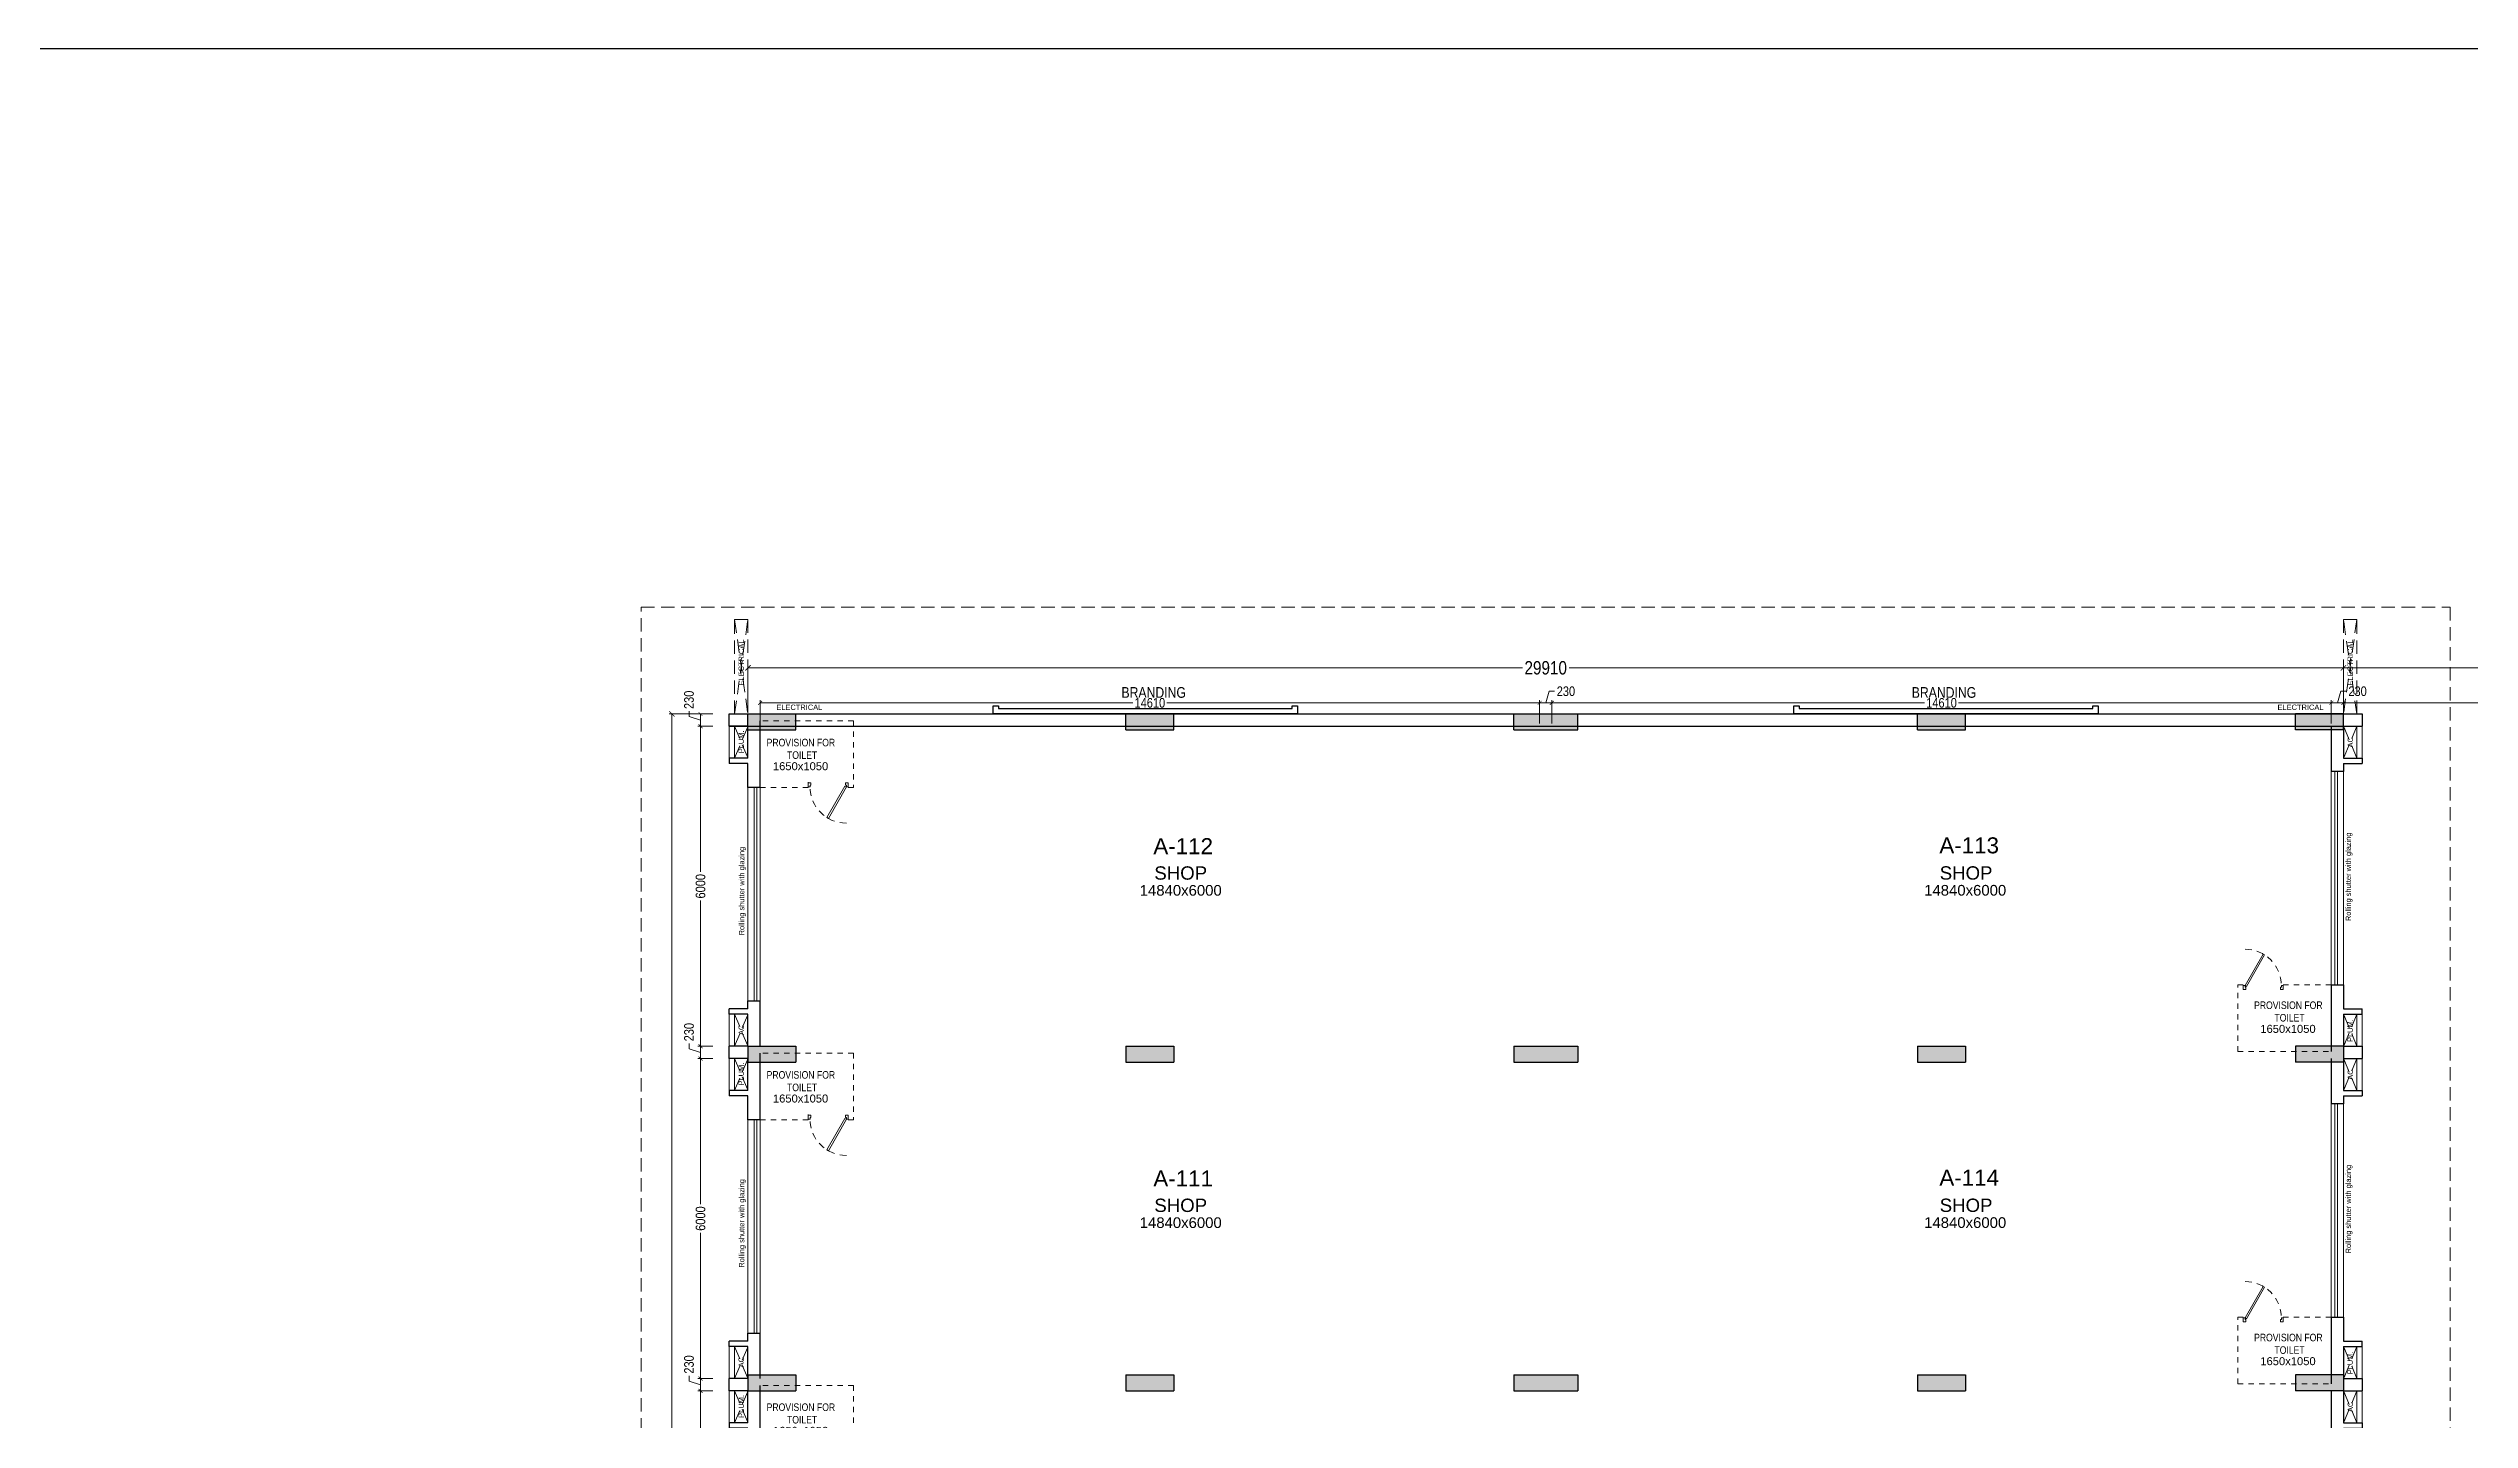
# Model space of a CAD drawing. Header units: metres. Extents: x 9819 to 10514, y 4405 to 4599.
# Drawn here: x 10059.34 to 10104.73, y 4573.49 to 4599.19 of the extents above; entities that cross this region are included whole.
import ezdxf
from ezdxf.enums import TextEntityAlignment as Align

# ---------------------------------------------------------------- set-up
doc = ezdxf.new("R2010")
doc.units = ezdxf.units.M
doc.header["$MEASUREMENT"] = 0
doc.header["$PDMODE"] = 35
doc.header["$PDSIZE"] = 0.3
doc.linetypes.add('DASHED2', pattern=[0.375, 0.25, -0.125])
doc.linetypes.add('HIDDEN', pattern=[0.375, 0.25, -0.125])
for name, color, linetype in [('A_COL. NO', 4, 'Continuous'), ('A_SIGNAGE', 171, 'Continuous'), ('STRU. COL.', 1, 'Continuous')]:
    doc.layers.add(name, color=color, linetype=linetype)
for name, color, linetype, lineweight in [('A_DOOR-WIN', 23, 'Continuous', 9), ('A_DOTTED', 8, 'HIDDEN', 0), ('A_ELEC DOTTED', 31, 'DASHED2', 5), ('A_EXT DIM', 7, 'Continuous', 5), ('A_LEDGE', 252, 'Continuous', 15), ('A_MISC', 8, 'Continuous', 20), ('A_SHOP NO.', 113, 'Continuous', 5), ('A_SILL 0.09', 9, 'Continuous', 9), ('A_TEXT', 7, 'Continuous', 5), ('A_WALL', 7, 'Continuous', 30), ('A_Wall Hatch', 8, 'Continuous', 5), ('Doorline', 251, 'DASHED2', 13)]:
    doc.layers.add(name, color=color, linetype=linetype, lineweight=lineweight)
doc.layers.get('A_COL. NO').off()
doc.styles.add('A', font='ARIALN.TTF')
doc.styles.get("Standard").update_dxf_attribs({"font": 'arial.ttf'})
doc.dimstyles.new('DIM IN MM', dxfattribs={"dimtxt": 0.18, "dimasz": 0.075, "dimexe": 0.05, "dimexo": 0.05, "dimgap": 0.05, "dimtad": 0, "dimdec": 0, "dimlfac": 1000, "dimzin": 3, "dimdsep": 46, "dimtxsty": 'A', "dimblk1": 'ARCHTICK', "dimblk2": 'ARCHTICK', "dimsah": 1, "dimcen": 0, "dimclrd": 256, "dimclre": 256, "dimclrt": 256, "dimadec": 0, "dimazin": 0, "dimtfac": 1, "dimtdec": 0, "dimtofl": 0, "dimtmove": 1, "dimatfit": 3, "dimfxl": 1, "dimtolj": 1, "dimtzin": 0, "dimlwd": -1, "dimlwe": -1, "dimarcsym": 0})
doc.dimstyles.new('DIM IN MM LARGE', dxfattribs={"dimtxt": 0.25, "dimasz": 0.1, "dimexe": 0.05, "dimexo": 0.05, "dimgap": 0.05, "dimtad": 0, "dimdec": 0, "dimlfac": 1000, "dimzin": 3, "dimdsep": 46, "dimtxsty": 'A', "dimblk1": 'ARCHTICK', "dimblk2": 'ARCHTICK', "dimsah": 1, "dimcen": 0, "dimclrd": 256, "dimclre": 256, "dimclrt": 256, "dimadec": 0, "dimazin": 0, "dimtfac": 1, "dimtdec": 0, "dimtofl": 0, "dimtmove": 2, "dimatfit": 3, "dimfxl": 1, "dimtolj": 1, "dimtzin": 0, "dimlwd": -1, "dimlwe": -1, "dimarcsym": 0})

# ---------------------------------------------------------------- blocks, each defined once
blk = doc.blocks.new('D 750')
at = {"layer": 'A_DOOR-WIN'}
for points in [[(-0.372, 0.665), (-0.035, 0.075), (-0.063, 0.059), (-0.4, 0.649)], [(-0.75, 0.075), (-0.75, 0), (-0.7, 0), (-0.7, 0.043), (-0.715, 0.043), (-0.715, 0.075)], [(0, 0.075), (0, 0), (-0.05, 0), (-0.05, 0.043), (-0.035, 0.043), (-0.035, 0.075)]]:
    blk.add_lwpolyline(points, close=True, dxfattribs=at)
at = {"layer": 'Doorline', "ltscale": 0.5}
blk.add_arc((-0.035, 0.075), 0.68, 90, 180, dxfattribs=at)
blk = doc.blocks.new('Typical shops 1st')
at = {"layer": 'A_DOOR-WIN'}
for p, q in [((30.095, -1.08), (30.095, -5.08)), ((30.145, -1.08), (30.145, -5.08)), ((0.465, -5.38), (0.465, -1.38)), ((0.515, -5.38), (0.515, -1.38))]:
    blk.add_line(p, q, dxfattribs=at)
at = {"layer": 'A_DOTTED'}
for p, q in [((0.1, -0.83), (0.35, -0.23)), ((0.1, -0.23), (0.35, -0.83)), ((30.51, -0.23), (30.26, -0.83)), ((30.51, -0.83), (30.26, -0.23)), ((0.1, -6.23), (0.35, -5.63)), ((0.1, -5.63), (0.35, -6.23)), ((30.51, -5.63), (30.26, -6.23)), ((30.51, -6.23), (30.26, -5.63))]:
    blk.add_line(p, q, dxfattribs=at)
at = {"layer": 'A_LEDGE'}
for p, q in [((0, -0.83), (0, -0.23)), ((0.1, -0.83), (0.1, -0.23)), ((30.51, -0.83), (30.51, -0.23)), ((30.61, -0.83), (30.61, -0.23)), ((0, -5.63), (0, -6.23)), ((0.1, -5.63), (0.1, -6.23)), ((30.51, -5.63), (30.51, -6.23)), ((30.61, -5.63), (30.61, -6.23))]:
    blk.add_line(p, q, dxfattribs=at)
at = {"layer": 'A_MISC', "linetype": 'DASHED2', "ltscale": 0.23}
for p, q in [((2.33, -0.13), (0.58, -0.13)), ((2.33, -0.13), (2.33, -1.38)), ((1.48, -1.38), (0.58, -1.38)), ((28.28, -6.33), (28.28, -5.08)), ((29.13, -5.08), (30.03, -5.08)), ((28.28, -6.33), (30.03, -6.33))]:
    blk.add_line(p, q, dxfattribs=at)
at = {"layer": 'A_MISC'}
for p, q in [((1.48, -1.28), (1.48, -1.38)), ((2.33, -1.38), (2.23, -1.38)), ((28.28, -5.08), (28.38, -5.08))]:
    blk.add_line(p, q, dxfattribs=at)
at = {"layer": 'A_SILL 0.09'}
for p, q in [((30.03, -5.08), (30.03, -1.08)), ((30.26, -1.08), (30.26, -5.08)), ((0.35, -5.38), (0.35, -1.38)), ((0.58, -1.38), (0.58, -5.38))]:
    blk.add_line(p, q, dxfattribs=at)
at = {"layer": 'A_WALL'}
for p, q in [((0, -0.23), (0, 0)), ((30.61, 0), (30.61, -0.23)), ((0.35, -0.23), (0, -0.23)), ((0.35, -0.83), (0.35, -0.23)), ((0.58, -1.38), (0.58, -0.13)), ((30.03, -0.23), (30.03, -1.08)), ((30.26, -0.23), (30.61, -0.23)), ((30.26, -0.23), (30.26, -0.83)), ((0.35, -0.83), (0, -0.83)), ((0, -0.83), (0, -0.93)), ((30.26, -0.83), (30.61, -0.83)), ((30.61, -0.83), (30.61, -0.93)), ((0.35, -0.93), (0, -0.93)), ((0.35, -1.38), (0.35, -0.93)), ((30.26, -1.08), (30.03, -1.08)), ((30.26, -0.93), (30.61, -0.93)), ((30.26, -0.93), (30.26, -1.08)), ((0.58, -1.38), (0.35, -1.38)), ((0.35, -5.53), (0.35, -5.38)), ((0.35, -5.38), (0.58, -5.38)), ((0.58, -6.23), (0.58, -5.38)), ((30.03, -5.08), (30.03, -6.33)), ((30.03, -5.08), (30.26, -5.08)), ((30.26, -5.08), (30.26, -5.53)), ((0.35, -5.53), (0, -5.53)), ((0, -5.63), (0, -5.53)), ((0.35, -5.63), (0, -5.63)), ((0.35, -6.23), (0.35, -5.63)), ((30.26, -5.53), (30.61, -5.53)), ((30.26, -5.63), (30.26, -6.23)), ((30.26, -5.63), (30.61, -5.63)), ((30.61, -5.63), (30.61, -5.53)), ((0.35, -6.23), (0, -6.23)), ((30.26, -6.23), (30.61, -6.23))]:
    blk.add_line(p, q, dxfattribs=at)
at = {"layer": 'A_MISC', "xscale": -1, "rotation": 180}
blk.add_blockref('D 750', (2.23, -1.293), dxfattribs=at)
at = {"layer": 'A_MISC', "xscale": -1}
blk.add_blockref('D 750', (28.38, -5.167), dxfattribs=at)
at = {"char_height": 0.1411, "width": 1.97366, "attachment_point": 1, "style": 'A'}
for insert in [(0.356, -0.466), (28.239, -5.39)]:
    blk.add_mtext('\\pxqc;PROVISION FOR\\P TOILET ', dxfattribs=dict(at, insert=insert))
at = {"layer": 'A_TEXT'}
for s, p in [('PLUM.', (0.274, -0.523)), ('AC', (30.436, -0.531)), ('Rolling shutter with glazing', (30.399, -3.053)), ('Rolling shutter with glazing', (0.282, -3.321)), ('AC', (0.274, -5.923)), ('PLUM.', (30.434, -5.936))]:
    blk.add_text(s, height=0.1, rotation=90, dxfattribs=at).set_placement(p, align=Align.CENTER)
for s, height, p in [('1650x1050', 0.15, (1.337, -1.055)), ('SHOP', 0.25, (8.463, -3.107)), ('SHOP', 0.25, (23.185, -3.106)), ('14840x6000', 0.2, (8.463, -3.407)), ('14840x6000', 0.2, (23.168, -3.406)), ('1650x1050', 0.15, (29.219, -5.979))]:
    blk.add_text(s, height=height, dxfattribs=at).set_placement(p, align=Align.CENTER)
blk = doc.blocks.new('_ARCHTICK')
at = {"color": 0, "linetype": 'ByBlock', "const_width": 0.15}
blk.add_lwpolyline([(-0.5, -0.5), (0.5, 0.5)], dxfattribs=at)
blk = doc.blocks.new('*D560')
at = {"layer": 'A_EXT DIM', "transparency": 16777216}
for p, q in [((10071.35, 4586.665), (10071.35, 4586.765)), ((10071.566, 4586.599), (10071.35, 4586.665)), ((10071.797, 4586.714), (10071.516, 4586.714)), ((10071.566, 4586.484), (10071.566, 4586.714)), ((10071.797, 4586.484), (10071.516, 4586.484))]:
    blk.add_line(p, q, dxfattribs=at)
at = {"layer": 'Defpoints', "color": 0, "transparency": 16777216}
for p in [(10071.566, 4586.714), (10071.847, 4586.714), (10071.847, 4586.484)]:
    blk.add_point(p, dxfattribs=at)
at = {"layer": 'A_EXT DIM', "transparency": 16777216, "xscale": 0.075, "yscale": 0.075, "zscale": 0.075}
for p, rotation in [((10071.566, 4586.714), 90), ((10071.566, 4586.484), 270)]:
    blk.add_blockref('_ARCHTICK', p, dxfattribs=dict(at, rotation=rotation))
at = {"layer": 'A_EXT DIM', "transparency": 16777216, "insert": (10071.35, 4586.979), "char_height": 0.18, "attachment_point": 5, "rotation": 90, "style": 'A'}
blk.add_mtext('\\A1;230', dxfattribs=at)
blk = doc.blocks.new('*D561')
at = {"layer": 'A_EXT DIM', "transparency": 16777216}
for p, q in [((10071.797, 4586.484), (10071.516, 4586.484)), ((10071.566, 4586.484), (10071.566, 4583.755)), ((10071.566, 4580.484), (10071.566, 4583.214)), ((10071.797, 4580.484), (10071.516, 4580.484))]:
    blk.add_line(p, q, dxfattribs=at)
at = {"layer": 'Defpoints', "color": 0, "transparency": 16777216}
for p in [(10071.847, 4586.484), (10071.566, 4580.484), (10071.847, 4580.484)]:
    blk.add_point(p, dxfattribs=at)
at = {"layer": 'A_EXT DIM', "transparency": 16777216, "xscale": 0.075, "yscale": 0.075, "zscale": 0.075}
for p, rotation in [((10071.566, 4586.484), 90), ((10071.566, 4580.484), 270)]:
    blk.add_blockref('_ARCHTICK', p, dxfattribs=dict(at, rotation=rotation))
at = {"layer": 'A_EXT DIM', "transparency": 16777216, "insert": (10071.566, 4583.484), "char_height": 0.18, "attachment_point": 5, "rotation": 90, "style": 'A'}
blk.add_mtext('\\A1;6000', dxfattribs=at)
blk = doc.blocks.new('*D562')
at = {"layer": 'A_EXT DIM', "transparency": 16777216}
for p, q in [((10071.35, 4580.435), (10071.35, 4580.535)), ((10071.566, 4580.369), (10071.35, 4580.435)), ((10071.797, 4580.484), (10071.516, 4580.484)), ((10071.566, 4580.484), (10071.566, 4580.254)), ((10071.797, 4580.254), (10071.516, 4580.254))]:
    blk.add_line(p, q, dxfattribs=at)
at = {"layer": 'Defpoints', "color": 0, "transparency": 16777216}
for p in [(10071.847, 4580.484), (10071.566, 4580.254), (10071.847, 4580.254)]:
    blk.add_point(p, dxfattribs=at)
at = {"layer": 'A_EXT DIM', "transparency": 16777216, "xscale": 0.075, "yscale": 0.075, "zscale": 0.075}
for p, rotation in [((10071.566, 4580.484), 90), ((10071.566, 4580.254), 270)]:
    blk.add_blockref('_ARCHTICK', p, dxfattribs=dict(at, rotation=rotation))
at = {"layer": 'A_EXT DIM', "transparency": 16777216, "insert": (10071.35, 4580.749), "char_height": 0.18, "attachment_point": 5, "rotation": 90, "style": 'A'}
blk.add_mtext('\\A1;230', dxfattribs=at)
blk = doc.blocks.new('*D563')
at = {"layer": 'A_EXT DIM', "transparency": 16777216}
for p, q in [((10071.797, 4580.254), (10071.516, 4580.254)), ((10071.566, 4580.254), (10071.566, 4577.525)), ((10071.566, 4574.254), (10071.566, 4576.984)), ((10071.797, 4574.254), (10071.516, 4574.254))]:
    blk.add_line(p, q, dxfattribs=at)
at = {"layer": 'Defpoints', "color": 0, "transparency": 16777216}
for p in [(10071.847, 4580.254), (10071.566, 4574.254), (10071.847, 4574.254)]:
    blk.add_point(p, dxfattribs=at)
at = {"layer": 'A_EXT DIM', "transparency": 16777216, "xscale": 0.075, "yscale": 0.075, "zscale": 0.075}
for p, rotation in [((10071.566, 4580.254), 90), ((10071.566, 4574.254), 270)]:
    blk.add_blockref('_ARCHTICK', p, dxfattribs=dict(at, rotation=rotation))
at = {"layer": 'A_EXT DIM', "transparency": 16777216, "insert": (10071.566, 4577.254), "char_height": 0.18, "attachment_point": 5, "rotation": 90, "style": 'A'}
blk.add_mtext('\\A1;6000', dxfattribs=at)
blk = doc.blocks.new('*D564')
at = {"layer": 'A_EXT DIM', "transparency": 16777216}
for p, q in [((10071.35, 4574.205), (10071.35, 4574.305)), ((10071.566, 4574.139), (10071.35, 4574.205)), ((10071.797, 4574.254), (10071.516, 4574.254)), ((10071.797, 4574.024), (10071.516, 4574.024)), ((10071.566, 4574.254), (10071.566, 4574.024))]:
    blk.add_line(p, q, dxfattribs=at)
at = {"layer": 'Defpoints', "color": 0, "transparency": 16777216}
for p in [(10071.566, 4574.024), (10071.847, 4574.254), (10071.847, 4574.024)]:
    blk.add_point(p, dxfattribs=at)
at = {"layer": 'A_EXT DIM', "transparency": 16777216, "xscale": 0.075, "yscale": 0.075, "zscale": 0.075}
for p, rotation in [((10071.566, 4574.254), 90), ((10071.566, 4574.024), 270)]:
    blk.add_blockref('_ARCHTICK', p, dxfattribs=dict(at, rotation=rotation))
at = {"layer": 'A_EXT DIM', "transparency": 16777216, "insert": (10071.35, 4574.519), "char_height": 0.18, "attachment_point": 5, "rotation": 90, "style": 'A'}
blk.add_mtext('\\A1;230', dxfattribs=at)
blk = doc.blocks.new('*D565')
at = {"layer": 'A_EXT DIM', "transparency": 16777216}
for p, q in [((10071.797, 4574.024), (10071.516, 4574.024)), ((10071.566, 4574.024), (10071.566, 4571.295)), ((10071.566, 4568.024), (10071.566, 4570.754)), ((10071.797, 4568.024), (10071.516, 4568.024))]:
    blk.add_line(p, q, dxfattribs=at)
at = {"layer": 'Defpoints', "color": 0, "transparency": 16777216}
for p in [(10071.847, 4574.024), (10071.566, 4568.024), (10071.847, 4568.024)]:
    blk.add_point(p, dxfattribs=at)
at = {"layer": 'A_EXT DIM', "transparency": 16777216, "xscale": 0.075, "yscale": 0.075, "zscale": 0.075}
for p, rotation in [((10071.566, 4574.024), 90), ((10071.566, 4568.024), 270)]:
    blk.add_blockref('_ARCHTICK', p, dxfattribs=dict(at, rotation=rotation))
at = {"layer": 'A_EXT DIM', "transparency": 16777216, "insert": (10071.566, 4571.024), "char_height": 0.18, "attachment_point": 5, "rotation": 90, "style": 'A'}
blk.add_mtext('\\A1;6000', dxfattribs=at)
blk = doc.blocks.new('*D639')
at = {"layer": 'A_EXT DIM', "transparency": 16777216}
for p, q in [((10072.684, 4586.534), (10072.684, 4586.972)), ((10072.684, 4586.922), (10079.669, 4586.922)), ((10087.294, 4586.922), (10080.31, 4586.922)), ((10087.294, 4586.534), (10087.294, 4586.972))]:
    blk.add_line(p, q, dxfattribs=at)
at = {"layer": 'Defpoints', "color": 0, "transparency": 16777216}
for p in [(10087.294, 4586.922), (10072.684, 4586.484), (10087.294, 4586.484)]:
    blk.add_point(p, dxfattribs=at)
at = {"layer": 'A_EXT DIM', "transparency": 16777216, "xscale": 0.075, "yscale": 0.075, "zscale": 0.075, "rotation": 180}
blk.add_blockref('_ARCHTICK', (10072.684, 4586.922), dxfattribs=at)
at = {"layer": 'A_EXT DIM', "transparency": 16777216, "xscale": 0.075, "yscale": 0.075, "zscale": 0.075}
blk.add_blockref('_ARCHTICK', (10087.294, 4586.922), dxfattribs=at)
at = {"layer": 'A_EXT DIM', "transparency": 16777216, "insert": (10079.989, 4586.922), "char_height": 0.18, "attachment_point": 5, "style": 'A'}
blk.add_mtext('\\A1;14610', dxfattribs=at)
blk = doc.blocks.new('*D640')
at = {"layer": 'A_EXT DIM', "transparency": 16777216}
for p, q in [((10087.409, 4586.922), (10087.474, 4587.139)), ((10087.474, 4587.139), (10087.574, 4587.139)), ((10087.294, 4586.534), (10087.294, 4586.972)), ((10087.294, 4586.922), (10087.524, 4586.922)), ((10087.524, 4586.534), (10087.524, 4586.972))]:
    blk.add_line(p, q, dxfattribs=at)
at = {"layer": 'Defpoints', "color": 0, "transparency": 16777216}
for p in [(10087.524, 4586.922), (10087.294, 4586.484), (10087.524, 4586.484)]:
    blk.add_point(p, dxfattribs=at)
at = {"layer": 'A_EXT DIM', "transparency": 16777216, "xscale": 0.075, "yscale": 0.075, "zscale": 0.075, "rotation": 180}
blk.add_blockref('_ARCHTICK', (10087.294, 4586.922), dxfattribs=at)
at = {"layer": 'A_EXT DIM', "transparency": 16777216, "xscale": 0.075, "yscale": 0.075, "zscale": 0.075}
blk.add_blockref('_ARCHTICK', (10087.524, 4586.922), dxfattribs=at)
at = {"layer": 'A_EXT DIM', "transparency": 16777216, "insert": (10087.788, 4587.139), "char_height": 0.18, "attachment_point": 5, "style": 'A'}
blk.add_mtext('\\A1;230', dxfattribs=at)
blk = doc.blocks.new('*D641')
at = {"layer": 'A_EXT DIM', "transparency": 16777216}
for p, q in [((10087.524, 4586.534), (10087.524, 4586.972)), ((10087.524, 4586.922), (10094.509, 4586.922)), ((10102.134, 4586.922), (10095.15, 4586.922)), ((10102.134, 4586.534), (10102.134, 4586.972))]:
    blk.add_line(p, q, dxfattribs=at)
at = {"layer": 'Defpoints', "color": 0, "transparency": 16777216}
for p in [(10102.134, 4586.922), (10087.524, 4586.484), (10102.134, 4586.484)]:
    blk.add_point(p, dxfattribs=at)
at = {"layer": 'A_EXT DIM', "transparency": 16777216, "xscale": 0.075, "yscale": 0.075, "zscale": 0.075, "rotation": 180}
blk.add_blockref('_ARCHTICK', (10087.524, 4586.922), dxfattribs=at)
at = {"layer": 'A_EXT DIM', "transparency": 16777216, "xscale": 0.075, "yscale": 0.075, "zscale": 0.075}
blk.add_blockref('_ARCHTICK', (10102.134, 4586.922), dxfattribs=at)
at = {"layer": 'A_EXT DIM', "transparency": 16777216, "insert": (10094.829, 4586.922), "char_height": 0.18, "attachment_point": 5, "style": 'A'}
blk.add_mtext('\\A1;14610', dxfattribs=at)
blk = doc.blocks.new('*D642')
at = {"layer": 'A_EXT DIM', "transparency": 16777216}
for p, q in [((10102.249, 4586.922), (10102.314, 4587.139)), ((10102.314, 4587.139), (10102.414, 4587.139)), ((10102.134, 4586.534), (10102.134, 4586.972)), ((10102.134, 4586.922), (10102.364, 4586.922)), ((10102.364, 4586.534), (10102.364, 4586.972))]:
    blk.add_line(p, q, dxfattribs=at)
at = {"layer": 'Defpoints', "color": 0, "transparency": 16777216}
for p in [(10102.364, 4586.922), (10102.134, 4586.484), (10102.364, 4586.484)]:
    blk.add_point(p, dxfattribs=at)
at = {"layer": 'A_EXT DIM', "transparency": 16777216, "xscale": 0.075, "yscale": 0.075, "zscale": 0.075, "rotation": 180}
blk.add_blockref('_ARCHTICK', (10102.134, 4586.922), dxfattribs=at)
at = {"layer": 'A_EXT DIM', "transparency": 16777216, "xscale": 0.075, "yscale": 0.075, "zscale": 0.075}
blk.add_blockref('_ARCHTICK', (10102.364, 4586.922), dxfattribs=at)
at = {"layer": 'A_EXT DIM', "transparency": 16777216, "insert": (10102.628, 4587.139), "char_height": 0.18, "attachment_point": 5, "style": 'A'}
blk.add_mtext('\\A1;230', dxfattribs=at)
blk = doc.blocks.new('*D643')
at = {"layer": 'A_EXT DIM', "transparency": 16777216}
for p, q in [((10102.364, 4586.534), (10102.364, 4586.972)), ((10102.364, 4586.922), (10109.944, 4586.922)), ((10118.164, 4586.922), (10110.585, 4586.922)), ((10118.164, 4586.534), (10118.164, 4586.972))]:
    blk.add_line(p, q, dxfattribs=at)
at = {"layer": 'Defpoints', "color": 0, "transparency": 16777216}
for p in [(10118.164, 4586.922), (10102.364, 4586.484), (10118.164, 4586.484)]:
    blk.add_point(p, dxfattribs=at)
at = {"layer": 'A_EXT DIM', "transparency": 16777216, "xscale": 0.075, "yscale": 0.075, "zscale": 0.075, "rotation": 180}
blk.add_blockref('_ARCHTICK', (10102.364, 4586.922), dxfattribs=at)
at = {"layer": 'A_EXT DIM', "transparency": 16777216, "xscale": 0.075, "yscale": 0.075, "zscale": 0.075}
blk.add_blockref('_ARCHTICK', (10118.164, 4586.922), dxfattribs=at)
at = {"layer": 'A_EXT DIM', "transparency": 16777216, "insert": (10110.264, 4586.922), "char_height": 0.18, "attachment_point": 5, "style": 'A'}
blk.add_mtext('\\A1;15800', dxfattribs=at)
blk = doc.blocks.new('*D655')
at = {"layer": 'A_EXT DIM', "transparency": 16777216}
for p, q in [((10072.454, 4586.972), (10072.454, 4587.628)), ((10072.454, 4587.578), (10086.972, 4587.578)), ((10102.364, 4587.578), (10087.846, 4587.578)), ((10102.364, 4586.972), (10102.364, 4587.628))]:
    blk.add_line(p, q, dxfattribs=at)
at = {"layer": 'Defpoints', "color": 0, "transparency": 16777216}
for p in [(10102.364, 4587.578), (10072.454, 4586.922), (10102.364, 4586.922)]:
    blk.add_point(p, dxfattribs=at)
at = {"layer": 'A_EXT DIM', "transparency": 16777216, "xscale": 0.1, "yscale": 0.1, "zscale": 0.1, "rotation": 180}
blk.add_blockref('_ARCHTICK', (10072.454, 4587.578), dxfattribs=at)
at = {"layer": 'A_EXT DIM', "transparency": 16777216, "xscale": 0.1, "yscale": 0.1, "zscale": 0.1}
blk.add_blockref('_ARCHTICK', (10102.364, 4587.578), dxfattribs=at)
at = {"layer": 'A_EXT DIM', "transparency": 16777216, "insert": (10087.409, 4587.578), "char_height": 0.25, "attachment_point": 5, "style": 'A'}
blk.add_mtext('\\A1;29910', dxfattribs=at)
blk = doc.blocks.new('*D656')
at = {"layer": 'A_EXT DIM', "transparency": 16777216}
for p, q in [((10102.364, 4586.972), (10102.364, 4587.628)), ((10102.364, 4587.578), (10109.839, 4587.578)), ((10118.164, 4587.578), (10110.69, 4587.578)), ((10118.164, 4586.972), (10118.164, 4587.628))]:
    blk.add_line(p, q, dxfattribs=at)
at = {"layer": 'Defpoints', "color": 0, "transparency": 16777216}
for p in [(10118.164, 4587.578), (10102.364, 4586.922), (10118.164, 4586.922)]:
    blk.add_point(p, dxfattribs=at)
at = {"layer": 'A_EXT DIM', "transparency": 16777216, "xscale": 0.1, "yscale": 0.1, "zscale": 0.1, "rotation": 180}
blk.add_blockref('_ARCHTICK', (10102.364, 4587.578), dxfattribs=at)
at = {"layer": 'A_EXT DIM', "transparency": 16777216, "xscale": 0.1, "yscale": 0.1, "zscale": 0.1}
blk.add_blockref('_ARCHTICK', (10118.164, 4587.578), dxfattribs=at)
at = {"layer": 'A_EXT DIM', "transparency": 16777216, "insert": (10110.264, 4587.578), "char_height": 0.25, "attachment_point": 5, "style": 'A'}
blk.add_mtext('\\A1;15800', dxfattribs=at)
blk = doc.blocks.new('*D660')
at = {"layer": 'A_EXT DIM', "transparency": 16777216}
for p, q in [((10071.516, 4586.714), (10070.98, 4586.714)), ((10071.03, 4586.714), (10071.03, 4553.11)), ((10071.03, 4518.634), (10071.03, 4552.238)), ((10071.516, 4518.634), (10070.98, 4518.634))]:
    blk.add_line(p, q, dxfattribs=at)
at = {"layer": 'Defpoints', "color": 0, "transparency": 16777216}
for p in [(10071.566, 4586.714), (10071.03, 4518.634), (10071.566, 4518.634)]:
    blk.add_point(p, dxfattribs=at)
at = {"layer": 'A_EXT DIM', "transparency": 16777216, "xscale": 0.1, "yscale": 0.1, "zscale": 0.1}
for p, rotation in [((10071.03, 4586.714), 90), ((10071.03, 4518.634), 270)]:
    blk.add_blockref('_ARCHTICK', p, dxfattribs=dict(at, rotation=rotation))
at = {"layer": 'A_EXT DIM', "transparency": 16777216, "insert": (10071.03, 4552.674), "char_height": 0.25, "attachment_point": 5, "rotation": 90, "style": 'A'}
blk.add_mtext('\\A1;68080', dxfattribs=at)
blk = doc.blocks.new('col')
at = {"linetype": 'Continuous'}
blk.add_hatch(color=256, dxfattribs=at).paths.add_polyline_path([(0, 0), (1, 0), (1, 1), (0, 1), (0, 0)])
at = {"linetype": 'Continuous', "lineweight": 25}
for p, q in [((0, 1), (1, 1)), ((0, 1), (0, 0)), ((1, 1), (1, 0)), ((0, 0), (1, 0))]:
    blk.add_line(p, q, dxfattribs=at)
blk = doc.blocks.new('WING-A REVISEC COL.')
at = {"layer": 'STRU. COL.', "yscale": 0.3, "zscale": 0.23, "rotation": 180}
for p, xscale in [((5371.299, -8839.596), -0.9), ((5378.384, -8839.596), -0.9), ((5385.654, -8839.596), -1.2), ((5393.224, -8839.596), -0.9), ((5401.209, -8839.596), 0.9)]:
    blk.add_blockref('col', p, dxfattribs=dict(at, xscale=xscale))
at = {"layer": 'STRU. COL.', "yscale": 0.3, "zscale": 0.23}
for p, xscale in [((5371.299, -8846.126), 0.9), ((5378.384, -8846.126), 0.9), ((5385.654, -8846.126), 1.2), ((5393.224, -8846.126), 0.9), ((5401.209, -8846.126), -0.9), ((5371.299, -8852.286), 0.9), ((5378.384, -8852.286), 0.9), ((5385.654, -8852.286), 1.2), ((5393.224, -8852.286), 0.9), ((5401.209, -8852.286), -0.9)]:
    blk.add_blockref('col', p, dxfattribs=dict(at, xscale=xscale))

msp = doc.modelspace()

# ---------------------------------------------------------------- linework, layer by layer
msp.add_lwpolyline([(9907.8601, 4599.1913), (10513.7871, 4599.1913), (10513.7871, 4405.0688), (9907.8601, 4405.0688)], close=True)
at = {"layer": 'A_DOTTED'}
msp.add_lwpolyline([(10070.4543, 4588.7144), (10104.3643, 4588.7144), (10104.3643, 4555.5644), (10116.1643, 4555.5644), (10116.1643, 4588.7144), (10150.0743, 4588.7144), (10150.0743, 4555.5644), (10161.8743, 4555.5644), (10161.8743, 4588.7144), (10195.7843, 4588.7144), (10195.7843, 4516.6344), (10161.8743, 4516.6344), (10161.8743, 4549.3244), (10150.0743, 4549.3244), (10150.0743, 4516.6344), (10116.1643, 4516.6344), (10116.1643, 4549.3244), (10104.3643, 4549.3244), (10104.3643, 4516.6344), (10070.4543, 4516.6344)], close=True, dxfattribs=at)
at = {"layer": 'A_ELEC DOTTED'}
for points in [[(10072.2043, 4586.7144), (10072.2043, 4588.4844), (10072.4543, 4588.4844), (10072.4543, 4586.7144), (10072.2043, 4586.7144), (10072.4543, 4588.4844), (10072.2043, 4588.4844), (10072.4543, 4586.7144)], [(10102.6143, 4586.7144), (10102.6143, 4588.4844), (10102.3643, 4588.4844), (10102.3643, 4586.7144), (10102.6143, 4586.7144), (10102.3643, 4588.4844), (10102.6143, 4588.4844), (10102.3643, 4586.7144)]]:
    msp.add_lwpolyline(points, close=True, dxfattribs=at)
at = {"layer": 'A_SIGNAGE', "color": 6}
for points in [[(10077.0543, 4586.7144), (10077.0543, 4586.8644), (10077.1543, 4586.8644), (10077.1543, 4586.8144), (10082.6593, 4586.8144), (10082.6593, 4586.8644), (10082.7593, 4586.8644), (10082.7593, 4586.7144)], [(10092.0593, 4586.7144), (10092.0593, 4586.8644), (10092.1593, 4586.8644), (10092.1593, 4586.8144), (10097.6643, 4586.8144), (10097.6643, 4586.8644), (10097.7643, 4586.8644), (10097.7643, 4586.7144)]]:
    msp.add_lwpolyline(points, close=True, dxfattribs=at)
at = {"layer": 'A_WALL'}
for p, q in [((10072.1043, 4586.7144), (10102.7143, 4586.7144)), ((10072.1043, 4586.4844), (10102.7143, 4586.4844))]:
    msp.add_line(p, q, dxfattribs=at)

# ---------------------------------------------------------------- block references
at = {"layer": 'A_COL. NO'}
msp.add_blockref('WING-A REVISEC COL.', (4701.1553, 13426.31), dxfattribs=at)
at = {"layer": 'A_Wall Hatch'}
for p in [(10072.1043, 4586.7144), (10072.1043, 4580.4844), (10072.1043, 4574.2544)]:
    msp.add_blockref('Typical shops 1st', p, dxfattribs=at)

# ---------------------------------------------------------------- texts
at = {"layer": 'A_SHOP NO.'}
for s, p in [('A-112', (10080.6131, 4584.0855)), ('A-113', (10095.3472, 4584.1009)), ('A-111', (10080.6131, 4577.8555)), ('A-114', (10095.3472, 4577.8709))]:
    msp.add_text(s, height=0.3, dxfattribs=at).set_placement(p, align=Align.CENTER)
at = {"layer": 'A_SIGNAGE', "color": 6, "char_height": 0.2, "attachment_point": 7, "style": 'A'}
for insert in [(10079.456, 4587.0144), (10094.2701, 4587.0144)]:
    msp.add_mtext_dynamic_manual_height_columns('BRANDING', width=1.232295, gutter_width=1, heights=[0], dxfattribs=dict(at, insert=insert))
at = {"layer": 'A_TEXT'}
for p in [(10072.3788, 4587.6783), (10102.5398, 4587.6783)]:
    msp.add_text('ELECTRICAL', height=0.1, rotation=90, dxfattribs=at).set_placement(p, align=Align.CENTER)
for p in [(10073.4181, 4586.79), (10101.5581, 4586.79)]:
    msp.add_text('ELECTRICAL', height=0.1, dxfattribs=at).set_placement(p, align=Align.CENTER)

# ---------------------------------------------------------------- dimensions: what is measured, and where the dimension line sits
at = {"layer": 'A_EXT DIM'}
for base, p1, p2, dimstyle, picture, middle in [((10102.3643, 4587.5781), (10072.4543, 4586.9218), (10102.3643, 4586.9218), 'DIM IN MM LARGE', '*D655', (10087.4093, 4587.5781)), ((10118.1643, 4587.5781), (10102.3643, 4586.9218), (10118.1643, 4586.9218), 'DIM IN MM LARGE', '*D656', (10110.2643, 4587.5781)), ((10087.5243, 4586.9218), (10087.2943, 4586.4844), (10087.5243, 4586.4844), 'DIM IN MM', '*D640', (10087.6244, 4587.1387)), ((10102.3643, 4586.9218), (10102.1343, 4586.4844), (10102.3643, 4586.4844), 'DIM IN MM', '*D642', (10102.4644, 4587.1387)), ((10087.2943, 4586.9218), (10072.6843, 4586.4844), (10087.2943, 4586.4844), 'DIM IN MM', '*D639', (10079.9893, 4586.9218)), ((10102.1343, 4586.9218), (10087.5243, 4586.4844), (10102.1343, 4586.4844), 'DIM IN MM', '*D641', (10094.8293, 4586.9218)), ((10118.1643, 4586.9218), (10102.3643, 4586.4844), (10118.1643, 4586.4844), 'DIM IN MM', '*D643', (10110.2643, 4586.9218))]:
    dim = msp.add_linear_dim(base=base, p1=p1, p2=p2, dimstyle=dimstyle, override={"dimpost": '\\X'}, dxfattribs=at)
    dim.commit()
    dim.dimension.update_dxf_attribs({"geometry": picture, "text_midpoint": middle})
for base, p1, p2, dimstyle, picture, middle in [((10071.5664, 4586.7144), (10071.8467, 4586.4844), (10071.8467, 4586.7144), 'DIM IN MM', '*D560', (10071.3495, 4586.8145)), ((10071.0304, 4518.6344), (10071.5664, 4586.7144), (10071.5664, 4518.6344), 'DIM IN MM LARGE', '*D660', (10071.0304, 4552.6744)), ((10071.5664, 4580.4844), (10071.8467, 4586.4844), (10071.8467, 4580.4844), 'DIM IN MM', '*D561', (10071.5664, 4583.4844)), ((10071.5664, 4580.2544), (10071.8467, 4580.4844), (10071.8467, 4580.2544), 'DIM IN MM', '*D562', (10071.3495, 4580.5845)), ((10071.5664, 4574.2544), (10071.8467, 4580.2544), (10071.8467, 4574.2544), 'DIM IN MM', '*D563', (10071.5664, 4577.2544)), ((10071.5664, 4574.0244), (10071.8467, 4574.2544), (10071.8467, 4574.0244), 'DIM IN MM', '*D564', (10071.3495, 4574.3545)), ((10071.5664, 4568.0244), (10071.8467, 4574.0244), (10071.8467, 4568.0244), 'DIM IN MM', '*D565', (10071.5664, 4571.0244))]:
    dim = msp.add_linear_dim(base=base, p1=p1, p2=p2, angle=90, dimstyle=dimstyle, override={"dimpost": '\\X'}, dxfattribs=at)
    dim.commit()
    dim.dimension.update_dxf_attribs({"geometry": picture, "text_midpoint": middle})

doc.saveas('drawing.dxf')
